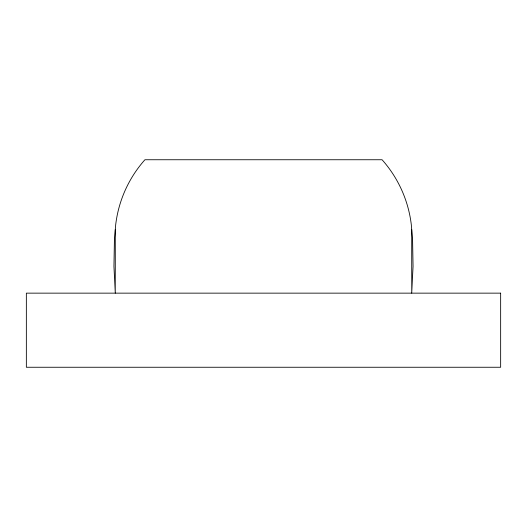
<?xml version="1.0" encoding="UTF-8"?>
<svg xmlns="http://www.w3.org/2000/svg" width="527" height="527" viewBox="0 0 527 527"><rect width="100%" height="100%" fill="white"/><g stroke="black" fill="none" stroke-linecap="round" stroke-linejoin="round"><path stroke-width="0.79" d="M411.719 229.607L411.719 293.144L413.056 266.431L412.582 239.693L411.297 224.634A118.832 118.832 0 0 0 382.075 159.747L144.925 159.747A118.832 118.832 0 0 0 115.703 224.634L114.418 239.693L113.944 266.431L115.281 293.144L115.281 229.607M500.65 293.144L26.35 293.144L26.35 367.253L500.65 367.253L500.65 293.144"/></g></svg>
